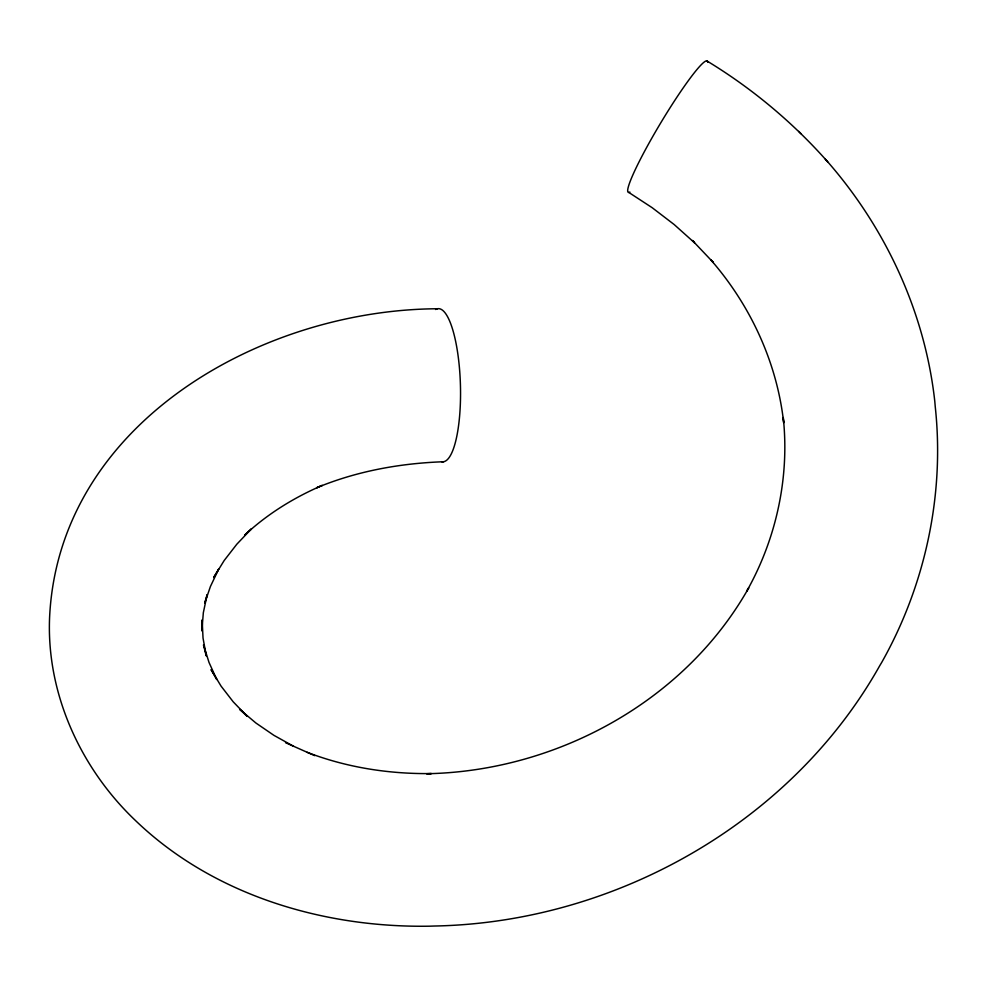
<?xml version="1.0" encoding="UTF-8"?>
<svg xmlns="http://www.w3.org/2000/svg" width="987" height="987" viewBox="0 0 987 987"><rect width="100%" height="100%" fill="white"/><g stroke="black" fill="none" stroke-linecap="round" stroke-linejoin="round"><path stroke-width="1.48" d="M204.704 603.069L207.134 594.667L203.334 612.717L201.854 630.903L202.138 619.885L203.026 637.997L206.234 655.899L203.495 644.807L209.01 662.425L216.745 679.475L211.082 669.618L221.088 686.15L233.191 701.794L247.256 716.414L239.631 709.295L255.88 722.99L273.93 735.352L293.595 746.271M204.765 603.094L210.391 586.574L218.67 569.141L213.648 577.555L224.197 560.493L236.818 544.219L251.414 528.909L244.603 535.225C267.23 514.054 293.892 497.633 322.28 485.394L316.753 487.689M316.753 487.738C356.936 471.083 400.29 463.261 443.644 461.743M437.562 308.758C261.024 309.659 59.232 423.386 49.621 616.752C46.118 693.195 80.613 768.503 135.638 820.691C213.217 895.258 323.576 927.94 429.579 926.188L434.329 926.028C614 922.623 790.957 823.565 879.651 665.867L881.638 662.548C925.164 585.39 944.744 494.993 935.257 406.804L934.8 401.45C925.053 312.953 886.19 228.885 827.822 161.967L825.28 159.265M307.179 752.304C346.671 767.541 389.137 774.104 431.368 773.574L426.618 773.734C555.952 771.365 684.583 701.72 748.701 587.907L746.727 591.225C776.275 538.816 789.674 477.437 783.246 417.513L783.703 422.855C777.065 362.599 750.515 305.39 710.788 259.828L713.317 262.53L692.405 240.483L694.601 242.839L674.146 224.518L652.148 207.677L628.744 192.403M285.539 742.693L314.73 755.647M706.704 60.812C751.897 88.213 792.808 122.363 827.822 161.967M798.791 131.394L800.988 133.738M629.891 192.083A76.604 7.908 -59 0 1 660.685 122.968A76.604 7.908 -59 0 1 707.728 62.267M435.575 309.486A76.604 19.826 88.3 0 1 460.324 381.957A76.604 19.826 88.3 0 1 441.596 461.682"/></g></svg>
